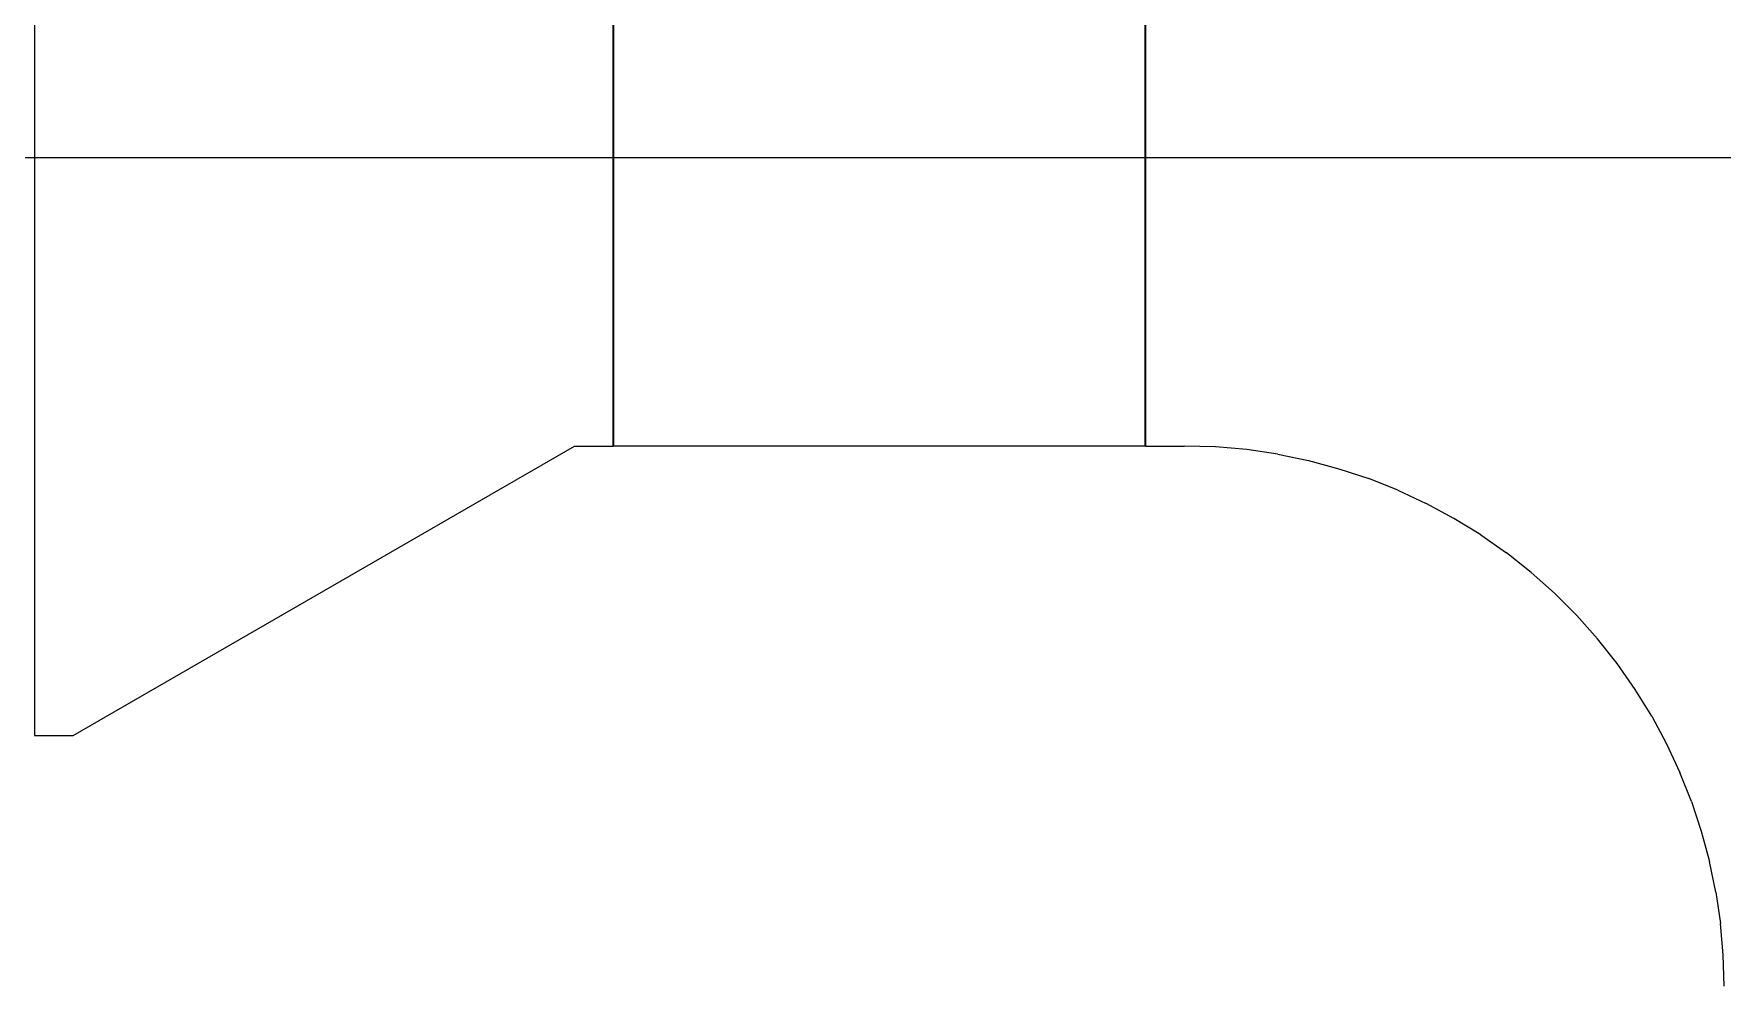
# Model space of a CAD drawing. Extents: x -57174 to 10055, y -18330 to 89882.
# Drawn here: x -30992.7 to -30555.3, y 72569.6 to 72816.6 of the extents above; entities that cross this region are included whole.
import ezdxf

# ---------------------------------------------------------------- set-up
doc = ezdxf.new("R2010")
doc.units = 0
doc.header["$LTSCALE"] = 50
doc.header["$MEASUREMENT"] = 0
for name, color, linetype in [('SUPPLY', 6, 'CONTINUOUS'), ('WALL', 8, 'CONTINUOUS'), ('XREF-ARCH', 8, 'CONTINUOUS')]:
    doc.layers.add(name, color=color, linetype=linetype)

# ---------------------------------------------------------------- blocks, each defined once
blk = doc.blocks.new('PLAN')
at = {"layer": 'WALL', "lineweight": 0}
blk.add_line((7937.5, 12438.41), (11900, 12438.41), dxfattribs=at)

msp = doc.modelspace()

# ---------------------------------------------------------------- linework, layer by layer
at = {"layer": 'SUPPLY', "lineweight": 0, "flags": 128}
for points, elevation in [([(-30992.56, 73009.64), (-30992.56, 72634.64)], 3544.85), ([(-30842.67, 72709.64), (-30842.67, 73009.64)], 3544.85), ([(-30842.57, 73009.64), (-30704.92, 73009.64), (-30704.92, 72709.64), (-30842.57, 72709.64)], 3560.88), ([(-30842.57, 73009.64), (-30842.57, 72709.64)], 3560.88), ([(-30704.73, 73009.63), (-30704.73, 72709.68)], 3496.76), ([(-30982.54, 72634.64), (-30852.68, 72709.64)], 3544.85), ([(-30852.68, 72709.64), (-30842.67, 72709.64)], 3544.85), ([(-30704.73, 72709.68), (-30694.74, 72709.68)], 3496.76), ([(-30670.45, 72707.56), (-30678.49, 72708.74), (-30686.59, 72709.45), (-30694.74, 72709.68)], 3496.76), ([(-30670.45, 72707.56), (-30662.47, 72705.9), (-30654.61, 72703.77), (-30646.86, 72701.23)], 3496.76), ([(-30639.3, 72698.22), (-30646.86, 72701.23)], 3496.76), ([(-30639.3, 72698.22), (-30631.97, 72694.79)], 3496.76), ([(-30617.84, 72686.63), (-30624.81, 72690.89), (-30631.97, 72694.79)], 3496.76), ([(-30617.84, 72686.63), (-30611.22, 72681.96)], 3496.76), ([(-30598.74, 72671.5), (-30604.83, 72676.94), (-30611.22, 72681.96)], 3496.76), ([(-30598.74, 72671.5), (-30592.95, 72665.76), (-30587.57, 72659.67)], 3496.76), ([(-30573.56, 72639.69), (-30577.88, 72646.61), (-30582.55, 72653.29), (-30587.57, 72659.67)], 3496.76), ([(-30573.56, 72639.69), (-30569.72, 72632.48), (-30566.29, 72625.09)], 3496.76), ([(-30992.56, 72634.64), (-30982.54, 72634.64)], 3544.85), ([(-30563.28, 72617.53), (-30566.29, 72625.09)], 3496.76), ([(-30563.28, 72617.53), (-30560.73, 72609.84), (-30558.61, 72601.98)], 3496.76), ([(-30556.95, 72594), (-30558.61, 72601.98)], 3496.76), ([(-30556.95, 72594), (-30555.77, 72585.9)], 3496.76), ([(-30554.82, 72569.65), (-30555.06, 72577.8), (-30555.77, 72585.9)], 3496.76)]:
    msp.add_lwpolyline(points, dxfattribs=dict(at, elevation=elevation))

# ---------------------------------------------------------------- block references
at = {"layer": 'XREF-ARCH', "lineweight": 0}
msp.add_blockref('PLAN', (-40398.63, 60346.03), dxfattribs=at)

doc.saveas('drawing.dxf')
